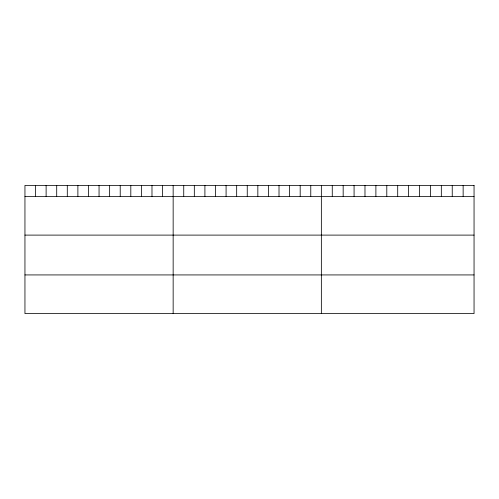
<?xml version="1.0" encoding="UTF-8"?>
<svg xmlns="http://www.w3.org/2000/svg" width="499" height="499" viewBox="0 0 499 499"><rect width="100%" height="100%" fill="white"/><g stroke="black" fill="none" stroke-linecap="round" stroke-linejoin="round"><path stroke-width="0.75" d="M24.95 196.444L474.05 196.444M24.95 235.104L474.05 235.104M24.95 274.93L474.05 274.93M463.141 185.416L463.141 196.444M452.237 185.416L452.237 196.444M441.328 185.416L441.328 196.444M430.425 185.416L430.425 196.444M419.516 185.416L419.516 196.444M408.612 185.416L408.612 196.444M397.703 185.416L397.703 196.444M386.794 185.416L386.794 196.444M375.89 185.416L375.89 196.444M364.981 185.416L364.981 196.444M354.078 185.416L354.078 196.444M343.169 185.416L343.169 196.444M332.265 185.416L332.265 196.444M321.356 185.416L321.356 313.584M310.771 185.416L310.771 196.444M300.186 185.416L300.186 196.444M289.601 185.416L289.601 196.444M279.01 185.416L279.01 196.444M268.425 185.416L268.425 196.444M257.84 185.416L257.84 196.444M247.255 185.416L247.255 196.444M236.669 185.416L236.669 196.444M226.084 185.416L226.084 196.444M215.499 185.416L215.499 196.444M204.908 185.416L204.908 196.444M194.323 185.416L194.323 196.444M183.738 185.416L183.738 196.444M173.153 185.416L173.153 313.584M162.568 185.416L162.568 196.444M151.983 185.416L151.983 196.444M141.398 185.416L141.398 196.444M130.807 185.416L130.807 196.444M120.222 185.416L120.222 196.444M109.637 185.416L109.637 196.444M99.052 185.416L99.052 196.444M88.466 185.416L88.466 196.444M77.881 185.416L77.881 196.444M67.296 185.416L67.296 196.444M56.705 185.416L56.705 196.444M46.12 185.416L46.12 196.444M35.535 185.416L35.535 196.444M474.05 185.416L24.95 185.416L24.95 313.584L474.05 313.584L474.05 185.416"/></g></svg>
